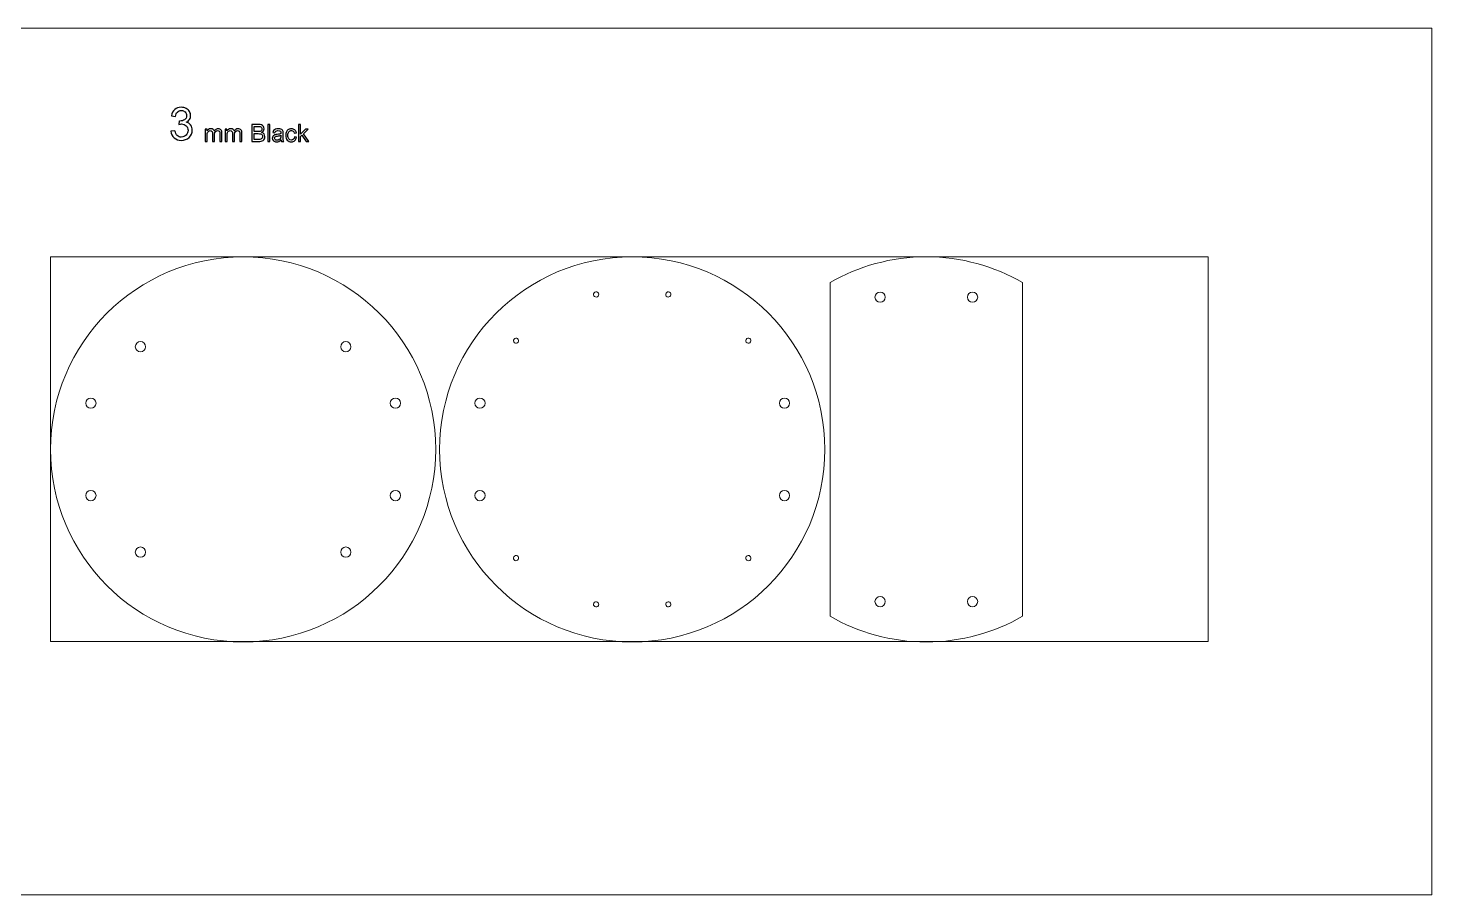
# Model space of a CAD drawing. Header units: inches. Extents: x 22.5 to 91.4, y -12.5 to 14.6.
# Drawn here: x 48.37 to 91.42, y -12.48 to 14.1 of the extents above; entities that cross this region are included whole.
import ezdxf

# ---------------------------------------------------------------- set-up
doc = ezdxf.new("R2010")
doc.units = ezdxf.units.IN
doc.header["$MEASUREMENT"] = 0
doc.layers.add('Layer 1', color=7, linetype='Continuous')

msp = doc.modelspace()

# ---------------------------------------------------------------- linework, layer by layer
at = {"layer": 'Layer 1', "color": 250, "lineweight": 18}
for points in [[(45.332, -12.479), (91.415, -12.479), (91.415, 14.104), (45.332, 14.104), (45.332, -12.479)], [(49.057, -4.711), (84.557, -4.711), (84.557, 7.089), (49.057, 7.089), (49.057, -4.711)]]:
    msp.add_lwpolyline(points, close=True, dxfattribs=at)
at = {"layer": 'Layer 1', "color": 250}
for points, knots in [([(52.75, 10.941), (52.75, 10.941), (52.872, 10.957), (52.872, 10.957), (52.872, 10.957), (52.887, 10.888), (52.91, 10.838), (52.944, 10.807), (52.944, 10.807), (52.977, 10.777), (53.018, 10.761), (53.067, 10.761), (53.067, 10.761), (53.125, 10.761), (53.174, 10.781), (53.213, 10.821), (53.213, 10.821), (53.253, 10.861), (53.272, 10.91), (53.272, 10.969), (53.272, 10.969), (53.272, 11.025), (53.254, 11.071), (53.217, 11.108), (53.217, 11.108), (53.181, 11.144), (53.134, 11.163), (53.077, 11.163), (53.077, 11.163), (53.054, 11.163), (53.026, 11.158), (52.991, 11.149), (52.991, 11.149), (52.991, 11.149), (53.005, 11.256), (53.005, 11.256), (53.005, 11.256), (53.013, 11.255), (53.02, 11.254), (53.024, 11.254), (53.024, 11.254), (53.077, 11.254), (53.124, 11.268), (53.165, 11.295), (53.165, 11.295), (53.207, 11.322), (53.228, 11.364), (53.228, 11.42), (53.228, 11.42), (53.228, 11.465), (53.213, 11.502), (53.182, 11.531), (53.182, 11.531), (53.152, 11.561), (53.113, 11.575), (53.065, 11.575), (53.065, 11.575), (53.017, 11.575), (52.978, 11.56), (52.946, 11.53), (52.946, 11.53), (52.914, 11.5), (52.894, 11.455), (52.885, 11.395), (52.885, 11.395), (52.885, 11.395), (52.763, 11.417), (52.763, 11.417), (52.763, 11.417), (52.778, 11.499), (52.812, 11.563), (52.865, 11.608), (52.865, 11.608), (52.917, 11.653), (52.983, 11.675), (53.062, 11.675), (53.062, 11.675), (53.116, 11.675), (53.166, 11.664), (53.212, 11.64), (53.212, 11.64), (53.258, 11.617), (53.293, 11.586), (53.317, 11.545), (53.317, 11.545), (53.341, 11.505), (53.353, 11.463), (53.353, 11.417), (53.353, 11.417), (53.353, 11.375), (53.341, 11.336), (53.318, 11.301), (53.318, 11.301), (53.295, 11.265), (53.261, 11.237), (53.216, 11.217), (53.216, 11.217), (53.275, 11.203), (53.32, 11.175), (53.353, 11.132), (53.353, 11.132), (53.385, 11.089), (53.402, 11.036), (53.402, 10.972), (53.402, 10.972), (53.402, 10.885), (53.37, 10.811), (53.307, 10.751), (53.307, 10.751), (53.243, 10.69), (53.163, 10.66), (53.066, 10.66), (53.066, 10.66), (52.979, 10.66), (52.907, 10.686), (52.849, 10.738), (52.849, 10.738), (52.791, 10.79), (52.758, 10.858), (52.75, 10.941)], [0, 0, 0, 0, 0.032258, 0.032258, 0.032258, 0.032258, 0.064516, 0.064516, 0.064516, 0.064516, 0.096774, 0.096774, 0.096774, 0.096774, 0.129032, 0.129032, 0.129032, 0.129032, 0.16129, 0.16129, 0.16129, 0.16129, 0.193548, 0.193548, 0.193548, 0.193548, 0.225806, 0.225806, 0.225806, 0.225806, 0.258065, 0.258065, 0.258065, 0.258065, 0.290323, 0.290323, 0.290323, 0.290323, 0.322581, 0.322581, 0.322581, 0.322581, 0.354839, 0.354839, 0.354839, 0.354839, 0.387097, 0.387097, 0.387097, 0.387097, 0.419355, 0.419355, 0.419355, 0.419355, 0.451613, 0.451613, 0.451613, 0.451613, 0.483871, 0.483871, 0.483871, 0.483871, 0.516129, 0.516129, 0.516129, 0.516129, 0.548387, 0.548387, 0.548387, 0.548387, 0.580645, 0.580645, 0.580645, 0.580645, 0.612903, 0.612903, 0.612903, 0.612903, 0.645161, 0.645161, 0.645161, 0.645161, 0.677419, 0.677419, 0.677419, 0.677419, 0.709677, 0.709677, 0.709677, 0.709677, 0.741935, 0.741935, 0.741935, 0.741935, 0.774194, 0.774194, 0.774194, 0.774194, 0.806452, 0.806452, 0.806452, 0.806452, 0.83871, 0.83871, 0.83871, 0.83871, 0.870968, 0.870968, 0.870968, 0.870968, 0.903226, 0.903226, 0.903226, 0.903226, 0.935484, 0.935484, 0.935484, 0.935484, 1, 1, 1, 1]), ([(53.797, 10.625), (53.797, 10.625), (53.797, 11.006), (53.797, 11.006), (53.797, 11.006), (53.797, 11.006), (53.855, 11.006), (53.855, 11.006), (53.855, 11.006), (53.855, 11.006), (53.855, 10.953), (53.855, 10.953), (53.855, 10.953), (53.867, 10.971), (53.883, 10.987), (53.903, 10.998), (53.903, 10.998), (53.922, 11.009), (53.945, 11.015), (53.97, 11.015), (53.97, 11.015), (53.999, 11.015), (54.022, 11.009), (54.04, 10.997), (54.04, 10.997), (54.058, 10.986), (54.071, 10.969), (54.078, 10.948), (54.078, 10.948), (54.108, 10.993), (54.147, 11.015), (54.196, 11.015), (54.196, 11.015), (54.234, 11.015), (54.263, 11.004), (54.283, 10.983), (54.283, 10.983), (54.303, 10.963), (54.313, 10.93), (54.313, 10.887), (54.313, 10.887), (54.313, 10.887), (54.313, 10.625), (54.313, 10.625), (54.313, 10.625), (54.313, 10.625), (54.249, 10.625), (54.249, 10.625), (54.249, 10.625), (54.249, 10.625), (54.249, 10.865), (54.249, 10.865), (54.249, 10.865), (54.249, 10.891), (54.247, 10.91), (54.243, 10.921), (54.243, 10.921), (54.239, 10.932), (54.231, 10.942), (54.22, 10.949), (54.22, 10.949), (54.209, 10.955), (54.196, 10.959), (54.181, 10.959), (54.181, 10.959), (54.155, 10.959), (54.132, 10.95), (54.115, 10.932), (54.115, 10.932), (54.097, 10.914), (54.088, 10.886), (54.088, 10.847), (54.088, 10.847), (54.088, 10.847), (54.088, 10.625), (54.088, 10.625), (54.088, 10.625), (54.088, 10.625), (54.023, 10.625), (54.023, 10.625), (54.023, 10.625), (54.023, 10.625), (54.023, 10.873), (54.023, 10.873), (54.023, 10.873), (54.023, 10.902), (54.018, 10.923), (54.008, 10.937), (54.008, 10.937), (53.997, 10.952), (53.98, 10.959), (53.956, 10.959), (53.956, 10.959), (53.938, 10.959), (53.921, 10.954), (53.906, 10.945), (53.906, 10.945), (53.89, 10.935), (53.879, 10.921), (53.872, 10.903), (53.872, 10.903), (53.865, 10.884), (53.862, 10.858), (53.862, 10.823), (53.862, 10.823), (53.862, 10.823), (53.862, 10.625), (53.862, 10.625), (53.862, 10.625), (53.862, 10.625), (53.797, 10.625), (53.797, 10.625)], [0, 0, 0, 0, 0.034483, 0.034483, 0.034483, 0.034483, 0.068966, 0.068966, 0.068966, 0.068966, 0.103448, 0.103448, 0.103448, 0.103448, 0.137931, 0.137931, 0.137931, 0.137931, 0.172414, 0.172414, 0.172414, 0.172414, 0.206897, 0.206897, 0.206897, 0.206897, 0.241379, 0.241379, 0.241379, 0.241379, 0.275862, 0.275862, 0.275862, 0.275862, 0.310345, 0.310345, 0.310345, 0.310345, 0.344828, 0.344828, 0.344828, 0.344828, 0.37931, 0.37931, 0.37931, 0.37931, 0.413793, 0.413793, 0.413793, 0.413793, 0.448276, 0.448276, 0.448276, 0.448276, 0.482759, 0.482759, 0.482759, 0.482759, 0.517241, 0.517241, 0.517241, 0.517241, 0.551724, 0.551724, 0.551724, 0.551724, 0.586207, 0.586207, 0.586207, 0.586207, 0.62069, 0.62069, 0.62069, 0.62069, 0.655172, 0.655172, 0.655172, 0.655172, 0.689655, 0.689655, 0.689655, 0.689655, 0.724138, 0.724138, 0.724138, 0.724138, 0.758621, 0.758621, 0.758621, 0.758621, 0.793103, 0.793103, 0.793103, 0.793103, 0.827586, 0.827586, 0.827586, 0.827586, 0.862069, 0.862069, 0.862069, 0.862069, 0.896552, 0.896552, 0.896552, 0.896552, 0.931034, 0.931034, 0.931034, 0.931034, 1, 1, 1, 1]), ([(54.409, 10.625), (54.409, 10.625), (54.409, 11.006), (54.409, 11.006), (54.409, 11.006), (54.409, 11.006), (54.467, 11.006), (54.467, 11.006), (54.467, 11.006), (54.467, 11.006), (54.467, 10.953), (54.467, 10.953), (54.467, 10.953), (54.479, 10.971), (54.495, 10.987), (54.515, 10.998), (54.515, 10.998), (54.535, 11.009), (54.557, 11.015), (54.583, 11.015), (54.583, 11.015), (54.611, 11.015), (54.634, 11.009), (54.652, 10.997), (54.652, 10.997), (54.67, 10.986), (54.683, 10.969), (54.69, 10.948), (54.69, 10.948), (54.72, 10.993), (54.76, 11.015), (54.808, 11.015), (54.808, 11.015), (54.846, 11.015), (54.875, 11.004), (54.895, 10.983), (54.895, 10.983), (54.916, 10.963), (54.926, 10.93), (54.926, 10.887), (54.926, 10.887), (54.926, 10.887), (54.926, 10.625), (54.926, 10.625), (54.926, 10.625), (54.926, 10.625), (54.861, 10.625), (54.861, 10.625), (54.861, 10.625), (54.861, 10.625), (54.861, 10.865), (54.861, 10.865), (54.861, 10.865), (54.861, 10.891), (54.859, 10.91), (54.855, 10.921), (54.855, 10.921), (54.851, 10.932), (54.843, 10.942), (54.832, 10.949), (54.832, 10.949), (54.821, 10.955), (54.808, 10.959), (54.794, 10.959), (54.794, 10.959), (54.767, 10.959), (54.745, 10.95), (54.727, 10.932), (54.727, 10.932), (54.709, 10.914), (54.7, 10.886), (54.7, 10.847), (54.7, 10.847), (54.7, 10.847), (54.7, 10.625), (54.7, 10.625), (54.7, 10.625), (54.7, 10.625), (54.636, 10.625), (54.636, 10.625), (54.636, 10.625), (54.636, 10.625), (54.636, 10.873), (54.636, 10.873), (54.636, 10.873), (54.636, 10.902), (54.63, 10.923), (54.62, 10.937), (54.62, 10.937), (54.609, 10.952), (54.592, 10.959), (54.568, 10.959), (54.568, 10.959), (54.55, 10.959), (54.533, 10.954), (54.518, 10.945), (54.518, 10.945), (54.502, 10.935), (54.491, 10.921), (54.484, 10.903), (54.484, 10.903), (54.477, 10.884), (54.474, 10.858), (54.474, 10.823), (54.474, 10.823), (54.474, 10.823), (54.474, 10.625), (54.474, 10.625), (54.474, 10.625), (54.474, 10.625), (54.409, 10.625), (54.409, 10.625)], [0, 0, 0, 0, 0.034483, 0.034483, 0.034483, 0.034483, 0.068966, 0.068966, 0.068966, 0.068966, 0.103448, 0.103448, 0.103448, 0.103448, 0.137931, 0.137931, 0.137931, 0.137931, 0.172414, 0.172414, 0.172414, 0.172414, 0.206897, 0.206897, 0.206897, 0.206897, 0.241379, 0.241379, 0.241379, 0.241379, 0.275862, 0.275862, 0.275862, 0.275862, 0.310345, 0.310345, 0.310345, 0.310345, 0.344828, 0.344828, 0.344828, 0.344828, 0.37931, 0.37931, 0.37931, 0.37931, 0.413793, 0.413793, 0.413793, 0.413793, 0.448276, 0.448276, 0.448276, 0.448276, 0.482759, 0.482759, 0.482759, 0.482759, 0.517241, 0.517241, 0.517241, 0.517241, 0.551724, 0.551724, 0.551724, 0.551724, 0.586207, 0.586207, 0.586207, 0.586207, 0.62069, 0.62069, 0.62069, 0.62069, 0.655172, 0.655172, 0.655172, 0.655172, 0.689655, 0.689655, 0.689655, 0.689655, 0.724138, 0.724138, 0.724138, 0.724138, 0.758621, 0.758621, 0.758621, 0.758621, 0.793103, 0.793103, 0.793103, 0.793103, 0.827586, 0.827586, 0.827586, 0.827586, 0.862069, 0.862069, 0.862069, 0.862069, 0.896552, 0.896552, 0.896552, 0.896552, 0.931034, 0.931034, 0.931034, 0.931034, 1, 1, 1, 1]), ([(55.231, 10.625), (55.231, 10.625), (55.231, 11.151), (55.231, 11.151), (55.231, 11.151), (55.231, 11.151), (55.429, 11.151), (55.429, 11.151), (55.429, 11.151), (55.469, 11.151), (55.501, 11.146), (55.525, 11.135), (55.525, 11.135), (55.55, 11.125), (55.569, 11.108), (55.582, 11.086), (55.582, 11.086), (55.596, 11.064), (55.603, 11.041), (55.603, 11.017), (55.603, 11.017), (55.603, 10.994), (55.597, 10.973), (55.585, 10.953), (55.585, 10.953), (55.572, 10.933), (55.554, 10.917), (55.529, 10.905), (55.529, 10.905), (55.561, 10.896), (55.586, 10.88), (55.603, 10.857), (55.603, 10.857), (55.62, 10.835), (55.628, 10.808), (55.628, 10.778), (55.628, 10.778), (55.628, 10.753), (55.623, 10.73), (55.613, 10.709), (55.613, 10.709), (55.602, 10.688), (55.589, 10.671), (55.574, 10.66), (55.574, 10.66), (55.559, 10.648), (55.54, 10.64), (55.517, 10.634), (55.517, 10.634), (55.494, 10.628), (55.465, 10.625), (55.432, 10.625), (55.432, 10.625), (55.432, 10.625), (55.231, 10.625), (55.231, 10.625)], [0, 0, 0, 0, 0.066667, 0.066667, 0.066667, 0.066667, 0.133333, 0.133333, 0.133333, 0.133333, 0.2, 0.2, 0.2, 0.2, 0.266667, 0.266667, 0.266667, 0.266667, 0.333333, 0.333333, 0.333333, 0.333333, 0.4, 0.4, 0.4, 0.4, 0.466667, 0.466667, 0.466667, 0.466667, 0.533333, 0.533333, 0.533333, 0.533333, 0.6, 0.6, 0.6, 0.6, 0.666667, 0.666667, 0.666667, 0.666667, 0.733333, 0.733333, 0.733333, 0.733333, 0.8, 0.8, 0.8, 0.8, 0.866667, 0.866667, 0.866667, 0.866667, 1, 1, 1, 1]), ([(55.301, 10.93), (55.301, 10.93), (55.415, 10.93), (55.415, 10.93), (55.415, 10.93), (55.445, 10.93), (55.467, 10.932), (55.481, 10.936), (55.481, 10.936), (55.499, 10.942), (55.512, 10.95), (55.521, 10.963), (55.521, 10.963), (55.53, 10.975), (55.534, 10.99), (55.534, 11.008), (55.534, 11.008), (55.534, 11.026), (55.53, 11.041), (55.522, 11.055), (55.522, 11.055), (55.513, 11.068), (55.501, 11.077), (55.486, 11.082), (55.486, 11.082), (55.47, 11.087), (55.444, 11.089), (55.406, 11.089), (55.406, 11.089), (55.406, 11.089), (55.301, 11.089), (55.301, 11.089), (55.301, 11.089), (55.301, 11.089), (55.301, 10.93), (55.301, 10.93)], [0, 0, 0, 0, 0.1, 0.1, 0.1, 0.1, 0.2, 0.2, 0.2, 0.2, 0.3, 0.3, 0.3, 0.3, 0.4, 0.4, 0.4, 0.4, 0.5, 0.5, 0.5, 0.5, 0.6, 0.6, 0.6, 0.6, 0.7, 0.7, 0.7, 0.7, 0.8, 0.8, 0.8, 0.8, 1, 1, 1, 1]), ([(55.301, 10.687), (55.301, 10.687), (55.432, 10.687), (55.432, 10.687), (55.432, 10.687), (55.454, 10.687), (55.47, 10.688), (55.479, 10.69), (55.479, 10.69), (55.495, 10.693), (55.509, 10.697), (55.519, 10.704), (55.519, 10.704), (55.53, 10.711), (55.539, 10.721), (55.546, 10.733), (55.546, 10.733), (55.553, 10.746), (55.556, 10.761), (55.556, 10.778), (55.556, 10.778), (55.556, 10.797), (55.551, 10.814), (55.541, 10.829), (55.541, 10.829), (55.531, 10.843), (55.517, 10.854), (55.499, 10.859), (55.499, 10.859), (55.482, 10.865), (55.456, 10.868), (55.422, 10.868), (55.422, 10.868), (55.422, 10.868), (55.301, 10.868), (55.301, 10.868), (55.301, 10.868), (55.301, 10.868), (55.301, 10.687), (55.301, 10.687)], [0, 0, 0, 0, 0.090909, 0.090909, 0.090909, 0.090909, 0.181818, 0.181818, 0.181818, 0.181818, 0.272727, 0.272727, 0.272727, 0.272727, 0.363636, 0.363636, 0.363636, 0.363636, 0.454545, 0.454545, 0.454545, 0.454545, 0.545455, 0.545455, 0.545455, 0.545455, 0.636364, 0.636364, 0.636364, 0.636364, 0.727273, 0.727273, 0.727273, 0.727273, 0.818182, 0.818182, 0.818182, 0.818182, 1, 1, 1, 1]), ([(55.715, 10.625), (55.715, 10.625), (55.715, 11.151), (55.715, 11.151), (55.715, 11.151), (55.715, 11.151), (55.779, 11.151), (55.779, 11.151), (55.779, 11.151), (55.779, 11.151), (55.779, 10.625), (55.779, 10.625), (55.779, 10.625), (55.779, 10.625), (55.715, 10.625), (55.715, 10.625)], [0, 0, 0, 0, 0.2, 0.2, 0.2, 0.2, 0.4, 0.4, 0.4, 0.4, 0.6, 0.6, 0.6, 0.6, 1, 1, 1, 1]), ([(56.128, 10.672), (56.104, 10.652), (56.081, 10.638), (56.059, 10.629), (56.059, 10.629), (56.037, 10.621), (56.013, 10.617), (55.988, 10.617), (55.988, 10.617), (55.946, 10.617), (55.914, 10.627), (55.891, 10.647), (55.891, 10.647), (55.869, 10.668), (55.857, 10.694), (55.857, 10.726), (55.857, 10.726), (55.857, 10.744), (55.862, 10.761), (55.87, 10.777), (55.87, 10.777), (55.879, 10.792), (55.89, 10.805), (55.903, 10.814), (55.903, 10.814), (55.917, 10.823), (55.933, 10.83), (55.95, 10.835), (55.95, 10.835), (55.963, 10.838), (55.982, 10.842), (56.007, 10.845), (56.007, 10.845), (56.06, 10.851), (56.098, 10.858), (56.123, 10.867), (56.123, 10.867), (56.123, 10.876), (56.123, 10.882), (56.123, 10.884), (56.123, 10.884), (56.123, 10.91), (56.117, 10.929), (56.105, 10.939), (56.105, 10.939), (56.088, 10.954), (56.064, 10.961), (56.031, 10.961), (56.031, 10.961), (56.001, 10.961), (55.978, 10.956), (55.964, 10.945), (55.964, 10.945), (55.949, 10.935), (55.939, 10.916), (55.932, 10.889), (55.932, 10.889), (55.932, 10.889), (55.869, 10.898), (55.869, 10.898), (55.869, 10.898), (55.874, 10.925), (55.884, 10.946), (55.897, 10.963), (55.897, 10.963), (55.91, 10.98), (55.929, 10.993), (55.954, 11.001), (55.954, 11.001), (55.979, 11.01), (56.008, 11.015), (56.04, 11.015), (56.04, 11.015), (56.073, 11.015), (56.099, 11.011), (56.12, 11.003), (56.12, 11.003), (56.14, 10.996), (56.155, 10.986), (56.165, 10.975), (56.165, 10.975), (56.174, 10.963), (56.181, 10.948), (56.185, 10.931), (56.185, 10.931), (56.187, 10.92), (56.188, 10.9), (56.188, 10.871), (56.188, 10.871), (56.188, 10.871), (56.188, 10.785), (56.188, 10.785), (56.188, 10.785), (56.188, 10.725), (56.189, 10.687), (56.192, 10.671), (56.192, 10.671), (56.195, 10.655), (56.2, 10.64), (56.208, 10.625), (56.208, 10.625), (56.208, 10.625), (56.141, 10.625), (56.141, 10.625), (56.141, 10.625), (56.134, 10.639), (56.13, 10.654), (56.128, 10.672)], [0, 0, 0, 0, 0.035714, 0.035714, 0.035714, 0.035714, 0.071429, 0.071429, 0.071429, 0.071429, 0.107143, 0.107143, 0.107143, 0.107143, 0.142857, 0.142857, 0.142857, 0.142857, 0.178571, 0.178571, 0.178571, 0.178571, 0.214286, 0.214286, 0.214286, 0.214286, 0.25, 0.25, 0.25, 0.25, 0.285714, 0.285714, 0.285714, 0.285714, 0.321429, 0.321429, 0.321429, 0.321429, 0.357143, 0.357143, 0.357143, 0.357143, 0.392857, 0.392857, 0.392857, 0.392857, 0.428571, 0.428571, 0.428571, 0.428571, 0.464286, 0.464286, 0.464286, 0.464286, 0.5, 0.5, 0.5, 0.5, 0.535714, 0.535714, 0.535714, 0.535714, 0.571429, 0.571429, 0.571429, 0.571429, 0.607143, 0.607143, 0.607143, 0.607143, 0.642857, 0.642857, 0.642857, 0.642857, 0.678571, 0.678571, 0.678571, 0.678571, 0.714286, 0.714286, 0.714286, 0.714286, 0.75, 0.75, 0.75, 0.75, 0.785714, 0.785714, 0.785714, 0.785714, 0.821429, 0.821429, 0.821429, 0.821429, 0.857143, 0.857143, 0.857143, 0.857143, 0.892857, 0.892857, 0.892857, 0.892857, 0.928571, 0.928571, 0.928571, 0.928571, 1, 1, 1, 1]), ([(56.123, 10.817), (56.099, 10.807), (56.064, 10.799), (56.017, 10.792), (56.017, 10.792), (55.991, 10.788), (55.972, 10.784), (55.961, 10.779), (55.961, 10.779), (55.95, 10.774), (55.941, 10.767), (55.935, 10.758), (55.935, 10.758), (55.929, 10.749), (55.926, 10.739), (55.926, 10.727), (55.926, 10.727), (55.926, 10.71), (55.933, 10.696), (55.946, 10.684), (55.946, 10.684), (55.959, 10.673), (55.978, 10.667), (56.003, 10.667), (56.003, 10.667), (56.028, 10.667), (56.05, 10.673), (56.069, 10.683), (56.069, 10.683), (56.089, 10.694), (56.103, 10.709), (56.112, 10.728), (56.112, 10.728), (56.119, 10.743), (56.123, 10.764), (56.123, 10.793), (56.123, 10.793), (56.123, 10.793), (56.123, 10.817), (56.123, 10.817)], [0, 0, 0, 0, 0.090909, 0.090909, 0.090909, 0.090909, 0.181818, 0.181818, 0.181818, 0.181818, 0.272727, 0.272727, 0.272727, 0.272727, 0.363636, 0.363636, 0.363636, 0.363636, 0.454545, 0.454545, 0.454545, 0.454545, 0.545455, 0.545455, 0.545455, 0.545455, 0.636364, 0.636364, 0.636364, 0.636364, 0.727273, 0.727273, 0.727273, 0.727273, 0.818182, 0.818182, 0.818182, 0.818182, 1, 1, 1, 1]), ([(56.537, 10.765), (56.537, 10.765), (56.6, 10.756), (56.6, 10.756), (56.6, 10.756), (56.593, 10.713), (56.576, 10.678), (56.547, 10.654), (56.547, 10.654), (56.518, 10.629), (56.483, 10.617), (56.442, 10.617), (56.442, 10.617), (56.39, 10.617), (56.347, 10.634), (56.316, 10.668), (56.316, 10.668), (56.284, 10.702), (56.268, 10.751), (56.268, 10.814), (56.268, 10.814), (56.268, 10.855), (56.275, 10.891), (56.289, 10.922), (56.289, 10.922), (56.302, 10.953), (56.323, 10.976), (56.351, 10.992), (56.351, 10.992), (56.379, 11.007), (56.409, 11.015), (56.442, 11.015), (56.442, 11.015), (56.483, 11.015), (56.517, 11.004), (56.543, 10.983), (56.543, 10.983), (56.57, 10.963), (56.587, 10.933), (56.594, 10.894), (56.594, 10.894), (56.594, 10.894), (56.531, 10.885), (56.531, 10.885), (56.531, 10.885), (56.525, 10.91), (56.515, 10.929), (56.5, 10.942), (56.5, 10.942), (56.484, 10.955), (56.466, 10.962), (56.445, 10.962), (56.445, 10.962), (56.412, 10.962), (56.385, 10.95), (56.365, 10.927), (56.365, 10.927), (56.345, 10.903), (56.335, 10.867), (56.335, 10.816), (56.335, 10.816), (56.335, 10.765), (56.344, 10.728), (56.364, 10.704), (56.364, 10.704), (56.384, 10.681), (56.409, 10.67), (56.441, 10.67), (56.441, 10.67), (56.466, 10.67), (56.487, 10.677), (56.504, 10.693), (56.504, 10.693), (56.521, 10.709), (56.532, 10.732), (56.537, 10.765)], [0, 0, 0, 0, 0.05, 0.05, 0.05, 0.05, 0.1, 0.1, 0.1, 0.1, 0.15, 0.15, 0.15, 0.15, 0.2, 0.2, 0.2, 0.2, 0.25, 0.25, 0.25, 0.25, 0.3, 0.3, 0.3, 0.3, 0.35, 0.35, 0.35, 0.35, 0.4, 0.4, 0.4, 0.4, 0.45, 0.45, 0.45, 0.45, 0.5, 0.5, 0.5, 0.5, 0.55, 0.55, 0.55, 0.55, 0.6, 0.6, 0.6, 0.6, 0.65, 0.65, 0.65, 0.65, 0.7, 0.7, 0.7, 0.7, 0.75, 0.75, 0.75, 0.75, 0.8, 0.8, 0.8, 0.8, 0.85, 0.85, 0.85, 0.85, 0.9, 0.9, 0.9, 0.9, 1, 1, 1, 1]), ([(56.656, 10.625), (56.656, 10.625), (56.656, 11.151), (56.656, 11.151), (56.656, 11.151), (56.656, 11.151), (56.721, 11.151), (56.721, 11.151), (56.721, 11.151), (56.721, 11.151), (56.721, 10.851), (56.721, 10.851), (56.721, 10.851), (56.721, 10.851), (56.873, 11.006), (56.873, 11.006), (56.873, 11.006), (56.873, 11.006), (56.957, 11.006), (56.957, 11.006), (56.957, 11.006), (56.957, 11.006), (56.811, 10.865), (56.811, 10.865), (56.811, 10.865), (56.811, 10.865), (56.972, 10.625), (56.972, 10.625), (56.972, 10.625), (56.972, 10.625), (56.892, 10.625), (56.892, 10.625), (56.892, 10.625), (56.892, 10.625), (56.766, 10.82), (56.766, 10.82), (56.766, 10.82), (56.766, 10.82), (56.721, 10.776), (56.721, 10.776), (56.721, 10.776), (56.721, 10.776), (56.721, 10.625), (56.721, 10.625), (56.721, 10.625), (56.721, 10.625), (56.656, 10.625), (56.656, 10.625)], [0, 0, 0, 0, 0.076923, 0.076923, 0.076923, 0.076923, 0.153846, 0.153846, 0.153846, 0.153846, 0.230769, 0.230769, 0.230769, 0.230769, 0.307692, 0.307692, 0.307692, 0.307692, 0.384615, 0.384615, 0.384615, 0.384615, 0.461538, 0.461538, 0.461538, 0.461538, 0.538462, 0.538462, 0.538462, 0.538462, 0.615385, 0.615385, 0.615385, 0.615385, 0.692308, 0.692308, 0.692308, 0.692308, 0.769231, 0.769231, 0.769231, 0.769231, 0.846154, 0.846154, 0.846154, 0.846154, 1, 1, 1, 1])]:
    msp.add_open_spline(points, degree=3, knots=knots, dxfattribs=at)
at = {"layer": 'Layer 1', "color": 250, "lineweight": 18}
for points, knots in [([(54.963, 7.089), (58.224, 7.089), (60.868, 4.445), (60.868, 1.184), (60.868, 1.184), (60.868, -2.078), (58.224, -4.722), (54.963, -4.722), (54.963, -4.722), (51.701, -4.722), (49.057, -2.078), (49.057, 1.184), (49.057, 1.184), (49.057, 4.445), (51.701, 7.089), (54.963, 7.089)], [0, 0, 0, 0, 0.2, 0.2, 0.2, 0.2, 0.4, 0.4, 0.4, 0.4, 0.6, 0.6, 0.6, 0.6, 1, 1, 1, 1]), ([(66.894, 7.089), (70.155, 7.089), (72.799, 4.445), (72.799, 1.184), (72.799, 1.184), (72.799, -2.078), (70.155, -4.722), (66.894, -4.722), (66.894, -4.722), (63.632, -4.722), (60.988, -2.078), (60.988, 1.184), (60.988, 1.184), (60.988, 4.445), (63.632, 7.089), (66.894, 7.089)], [0, 0, 0, 0, 0.2, 0.2, 0.2, 0.2, 0.4, 0.4, 0.4, 0.4, 0.6, 0.6, 0.6, 0.6, 1, 1, 1, 1]), ([(78.863, -3.932), (78.863, -3.932), (78.863, 6.299), (78.863, 6.299), (78.863, 6.299), (77.995, 6.802), (76.986, 7.089), (75.911, 7.089), (75.911, 7.089), (74.835, 7.089), (73.827, 6.802), (72.958, 6.299), (72.958, 6.299), (72.958, 6.299), (72.958, -3.932), (72.958, -3.932), (72.958, -3.932), (73.827, -4.434), (74.835, -4.722), (75.911, -4.722), (75.911, -4.722), (76.986, -4.722), (77.995, -4.434), (78.863, -3.932)], [0, 0, 0, 0, 0.142857, 0.142857, 0.142857, 0.142857, 0.285714, 0.285714, 0.285714, 0.285714, 0.428571, 0.428571, 0.428571, 0.428571, 0.571429, 0.571429, 0.571429, 0.571429, 0.714286, 0.714286, 0.714286, 0.714286, 1, 1, 1, 1]), ([(65.719, 5.896), (65.74, 5.858), (65.789, 5.846), (65.826, 5.867), (65.826, 5.867), (65.864, 5.889), (65.877, 5.937), (65.855, 5.975), (65.855, 5.975), (65.833, 6.013), (65.785, 6.025), (65.748, 6.004), (65.748, 6.004), (65.71, 5.982), (65.697, 5.934), (65.719, 5.896)], [0, 0, 0, 0, 0.2, 0.2, 0.2, 0.2, 0.4, 0.4, 0.4, 0.4, 0.6, 0.6, 0.6, 0.6, 1, 1, 1, 1]), ([(67.932, 5.975), (67.911, 5.937), (67.924, 5.889), (67.961, 5.867), (67.961, 5.867), (67.999, 5.846), (68.047, 5.858), (68.069, 5.896), (68.069, 5.896), (68.09, 5.934), (68.078, 5.982), (68.04, 6.004), (68.04, 6.004), (68.002, 6.025), (67.954, 6.013), (67.932, 5.975)], [0, 0, 0, 0, 0.2, 0.2, 0.2, 0.2, 0.4, 0.4, 0.4, 0.4, 0.6, 0.6, 0.6, 0.6, 1, 1, 1, 1]), ([(74.493, 5.695), (74.406, 5.695), (74.336, 5.765), (74.336, 5.852), (74.336, 5.852), (74.336, 5.939), (74.406, 6.01), (74.493, 6.01), (74.493, 6.01), (74.58, 6.01), (74.651, 5.939), (74.651, 5.852), (74.651, 5.852), (74.651, 5.765), (74.58, 5.695), (74.493, 5.695)], [0, 0, 0, 0, 0.2, 0.2, 0.2, 0.2, 0.4, 0.4, 0.4, 0.4, 0.6, 0.6, 0.6, 0.6, 1, 1, 1, 1]), ([(77.328, 5.695), (77.241, 5.695), (77.171, 5.765), (77.171, 5.852), (77.171, 5.852), (77.171, 5.939), (77.241, 6.01), (77.328, 6.01), (77.328, 6.01), (77.415, 6.01), (77.486, 5.939), (77.486, 5.852), (77.486, 5.852), (77.486, 5.765), (77.415, 5.695), (77.328, 5.695)], [0, 0, 0, 0, 0.2, 0.2, 0.2, 0.2, 0.4, 0.4, 0.4, 0.4, 0.6, 0.6, 0.6, 0.6, 1, 1, 1, 1]), ([(51.971, 4.333), (51.971, 4.42), (51.9, 4.491), (51.813, 4.491), (51.813, 4.491), (51.726, 4.491), (51.656, 4.42), (51.656, 4.333), (51.656, 4.333), (51.656, 4.246), (51.726, 4.176), (51.813, 4.176), (51.813, 4.176), (51.9, 4.176), (51.971, 4.246), (51.971, 4.333)], [0, 0, 0, 0, 0.2, 0.2, 0.2, 0.2, 0.4, 0.4, 0.4, 0.4, 0.6, 0.6, 0.6, 0.6, 1, 1, 1, 1]), ([(58.112, 4.491), (58.025, 4.491), (57.955, 4.42), (57.955, 4.333), (57.955, 4.333), (57.955, 4.246), (58.025, 4.176), (58.112, 4.176), (58.112, 4.176), (58.199, 4.176), (58.27, 4.246), (58.27, 4.333), (58.27, 4.333), (58.27, 4.42), (58.199, 4.491), (58.112, 4.491)], [0, 0, 0, 0, 0.2, 0.2, 0.2, 0.2, 0.4, 0.4, 0.4, 0.4, 0.6, 0.6, 0.6, 0.6, 1, 1, 1, 1]), ([(63.264, 4.479), (63.286, 4.441), (63.334, 4.428), (63.371, 4.45), (63.371, 4.45), (63.409, 4.472), (63.422, 4.52), (63.4, 4.558), (63.4, 4.558), (63.378, 4.595), (63.33, 4.608), (63.293, 4.586), (63.293, 4.586), (63.255, 4.565), (63.242, 4.516), (63.264, 4.479)], [0, 0, 0, 0, 0.2, 0.2, 0.2, 0.2, 0.4, 0.4, 0.4, 0.4, 0.6, 0.6, 0.6, 0.6, 1, 1, 1, 1]), ([(70.387, 4.558), (70.365, 4.52), (70.378, 4.472), (70.416, 4.45), (70.416, 4.45), (70.454, 4.428), (70.502, 4.441), (70.524, 4.479), (70.524, 4.479), (70.545, 4.516), (70.532, 4.565), (70.495, 4.586), (70.495, 4.586), (70.457, 4.608), (70.409, 4.595), (70.387, 4.558)], [0, 0, 0, 0, 0.2, 0.2, 0.2, 0.2, 0.4, 0.4, 0.4, 0.4, 0.6, 0.6, 0.6, 0.6, 1, 1, 1, 1]), ([(50.452, 2.601), (50.452, 2.688), (50.381, 2.759), (50.294, 2.759), (50.294, 2.759), (50.207, 2.759), (50.137, 2.688), (50.137, 2.601), (50.137, 2.601), (50.137, 2.514), (50.207, 2.444), (50.294, 2.444), (50.294, 2.444), (50.381, 2.444), (50.452, 2.514), (50.452, 2.601)], [0, 0, 0, 0, 0.2, 0.2, 0.2, 0.2, 0.4, 0.4, 0.4, 0.4, 0.6, 0.6, 0.6, 0.6, 1, 1, 1, 1]), ([(59.474, 2.601), (59.474, 2.688), (59.544, 2.759), (59.631, 2.759), (59.631, 2.759), (59.718, 2.759), (59.789, 2.688), (59.789, 2.601), (59.789, 2.601), (59.789, 2.514), (59.718, 2.444), (59.631, 2.444), (59.631, 2.444), (59.544, 2.444), (59.474, 2.514), (59.474, 2.601)], [0, 0, 0, 0, 0.2, 0.2, 0.2, 0.2, 0.4, 0.4, 0.4, 0.4, 0.6, 0.6, 0.6, 0.6, 1, 1, 1, 1]), ([(62.225, 2.759), (62.312, 2.759), (62.383, 2.688), (62.383, 2.601), (62.383, 2.601), (62.383, 2.514), (62.312, 2.444), (62.225, 2.444), (62.225, 2.444), (62.138, 2.444), (62.068, 2.514), (62.068, 2.601), (62.068, 2.601), (62.068, 2.688), (62.138, 2.759), (62.225, 2.759)], [0, 0, 0, 0, 0.2, 0.2, 0.2, 0.2, 0.4, 0.4, 0.4, 0.4, 0.6, 0.6, 0.6, 0.6, 1, 1, 1, 1]), ([(71.405, 2.601), (71.405, 2.688), (71.475, 2.759), (71.562, 2.759), (71.562, 2.759), (71.649, 2.759), (71.72, 2.688), (71.72, 2.601), (71.72, 2.601), (71.72, 2.514), (71.649, 2.444), (71.562, 2.444), (71.562, 2.444), (71.475, 2.444), (71.405, 2.514), (71.405, 2.601)], [0, 0, 0, 0, 0.2, 0.2, 0.2, 0.2, 0.4, 0.4, 0.4, 0.4, 0.6, 0.6, 0.6, 0.6, 1, 1, 1, 1]), ([(50.452, -0.234), (50.452, -0.147), (50.381, -0.076), (50.294, -0.076), (50.294, -0.076), (50.207, -0.076), (50.137, -0.147), (50.137, -0.234), (50.137, -0.234), (50.137, -0.321), (50.207, -0.391), (50.294, -0.391), (50.294, -0.391), (50.381, -0.391), (50.452, -0.321), (50.452, -0.234)], [0, 0, 0, 0, 0.2, 0.2, 0.2, 0.2, 0.4, 0.4, 0.4, 0.4, 0.6, 0.6, 0.6, 0.6, 1, 1, 1, 1]), ([(59.474, -0.234), (59.474, -0.147), (59.544, -0.076), (59.631, -0.076), (59.631, -0.076), (59.718, -0.076), (59.789, -0.147), (59.789, -0.234), (59.789, -0.234), (59.789, -0.321), (59.718, -0.391), (59.631, -0.391), (59.631, -0.391), (59.544, -0.391), (59.474, -0.321), (59.474, -0.234)], [0, 0, 0, 0, 0.2, 0.2, 0.2, 0.2, 0.4, 0.4, 0.4, 0.4, 0.6, 0.6, 0.6, 0.6, 1, 1, 1, 1]), ([(62.225, -0.076), (62.312, -0.076), (62.383, -0.147), (62.383, -0.234), (62.383, -0.234), (62.383, -0.321), (62.312, -0.391), (62.225, -0.391), (62.225, -0.391), (62.138, -0.391), (62.068, -0.321), (62.068, -0.234), (62.068, -0.234), (62.068, -0.147), (62.138, -0.076), (62.225, -0.076)], [0, 0, 0, 0, 0.2, 0.2, 0.2, 0.2, 0.4, 0.4, 0.4, 0.4, 0.6, 0.6, 0.6, 0.6, 1, 1, 1, 1]), ([(71.405, -0.234), (71.405, -0.147), (71.475, -0.076), (71.562, -0.076), (71.562, -0.076), (71.649, -0.076), (71.72, -0.147), (71.72, -0.234), (71.72, -0.234), (71.72, -0.321), (71.649, -0.391), (71.562, -0.391), (71.562, -0.391), (71.475, -0.391), (71.405, -0.321), (71.405, -0.234)], [0, 0, 0, 0, 0.2, 0.2, 0.2, 0.2, 0.4, 0.4, 0.4, 0.4, 0.6, 0.6, 0.6, 0.6, 1, 1, 1, 1]), ([(51.813, -2.123), (51.9, -2.123), (51.971, -2.053), (51.971, -1.966), (51.971, -1.966), (51.971, -1.879), (51.9, -1.808), (51.813, -1.808), (51.813, -1.808), (51.726, -1.808), (51.656, -1.879), (51.656, -1.966), (51.656, -1.966), (51.656, -2.053), (51.726, -2.123), (51.813, -2.123)], [0, 0, 0, 0, 0.2, 0.2, 0.2, 0.2, 0.4, 0.4, 0.4, 0.4, 0.6, 0.6, 0.6, 0.6, 1, 1, 1, 1]), ([(58.27, -1.966), (58.27, -1.879), (58.199, -1.808), (58.112, -1.808), (58.112, -1.808), (58.025, -1.808), (57.955, -1.879), (57.955, -1.966), (57.955, -1.966), (57.955, -2.053), (58.025, -2.123), (58.112, -2.123), (58.112, -2.123), (58.199, -2.123), (58.27, -2.053), (58.27, -1.966)], [0, 0, 0, 0, 0.2, 0.2, 0.2, 0.2, 0.4, 0.4, 0.4, 0.4, 0.6, 0.6, 0.6, 0.6, 1, 1, 1, 1]), ([(63.264, -2.111), (63.286, -2.074), (63.334, -2.061), (63.371, -2.082), (63.371, -2.082), (63.409, -2.104), (63.422, -2.152), (63.4, -2.19), (63.4, -2.19), (63.378, -2.228), (63.33, -2.241), (63.293, -2.219), (63.293, -2.219), (63.255, -2.197), (63.242, -2.149), (63.264, -2.111)], [0, 0, 0, 0, 0.2, 0.2, 0.2, 0.2, 0.4, 0.4, 0.4, 0.4, 0.6, 0.6, 0.6, 0.6, 1, 1, 1, 1]), ([(70.387, -2.19), (70.365, -2.152), (70.378, -2.104), (70.416, -2.082), (70.416, -2.082), (70.454, -2.061), (70.502, -2.074), (70.524, -2.111), (70.524, -2.111), (70.545, -2.149), (70.532, -2.197), (70.495, -2.219), (70.495, -2.219), (70.457, -2.241), (70.409, -2.228), (70.387, -2.19)], [0, 0, 0, 0, 0.2, 0.2, 0.2, 0.2, 0.4, 0.4, 0.4, 0.4, 0.6, 0.6, 0.6, 0.6, 1, 1, 1, 1]), ([(74.336, -3.485), (74.336, -3.398), (74.406, -3.327), (74.493, -3.327), (74.493, -3.327), (74.58, -3.327), (74.651, -3.398), (74.651, -3.485), (74.651, -3.485), (74.651, -3.572), (74.58, -3.642), (74.493, -3.642), (74.493, -3.642), (74.406, -3.642), (74.336, -3.572), (74.336, -3.485)], [0, 0, 0, 0, 0.2, 0.2, 0.2, 0.2, 0.4, 0.4, 0.4, 0.4, 0.6, 0.6, 0.6, 0.6, 1, 1, 1, 1]), ([(77.171, -3.485), (77.171, -3.398), (77.241, -3.327), (77.328, -3.327), (77.328, -3.327), (77.415, -3.327), (77.486, -3.398), (77.486, -3.485), (77.486, -3.485), (77.486, -3.572), (77.415, -3.642), (77.328, -3.642), (77.328, -3.642), (77.241, -3.642), (77.171, -3.572), (77.171, -3.485)], [0, 0, 0, 0, 0.2, 0.2, 0.2, 0.2, 0.4, 0.4, 0.4, 0.4, 0.6, 0.6, 0.6, 0.6, 1, 1, 1, 1]), ([(65.719, -3.529), (65.74, -3.491), (65.789, -3.478), (65.826, -3.5), (65.826, -3.5), (65.864, -3.522), (65.877, -3.57), (65.855, -3.607), (65.855, -3.607), (65.833, -3.645), (65.785, -3.658), (65.748, -3.636), (65.748, -3.636), (65.71, -3.614), (65.697, -3.566), (65.719, -3.529)], [0, 0, 0, 0, 0.2, 0.2, 0.2, 0.2, 0.4, 0.4, 0.4, 0.4, 0.6, 0.6, 0.6, 0.6, 1, 1, 1, 1]), ([(67.932, -3.607), (67.911, -3.57), (67.924, -3.522), (67.961, -3.5), (67.961, -3.5), (67.999, -3.478), (68.047, -3.491), (68.069, -3.529), (68.069, -3.529), (68.09, -3.566), (68.078, -3.614), (68.04, -3.636), (68.04, -3.636), (68.002, -3.658), (67.954, -3.645), (67.932, -3.607)], [0, 0, 0, 0, 0.2, 0.2, 0.2, 0.2, 0.4, 0.4, 0.4, 0.4, 0.6, 0.6, 0.6, 0.6, 1, 1, 1, 1])]:
    msp.add_open_spline(points, degree=3, knots=knots, dxfattribs=at)

doc.saveas('drawing.dxf')
